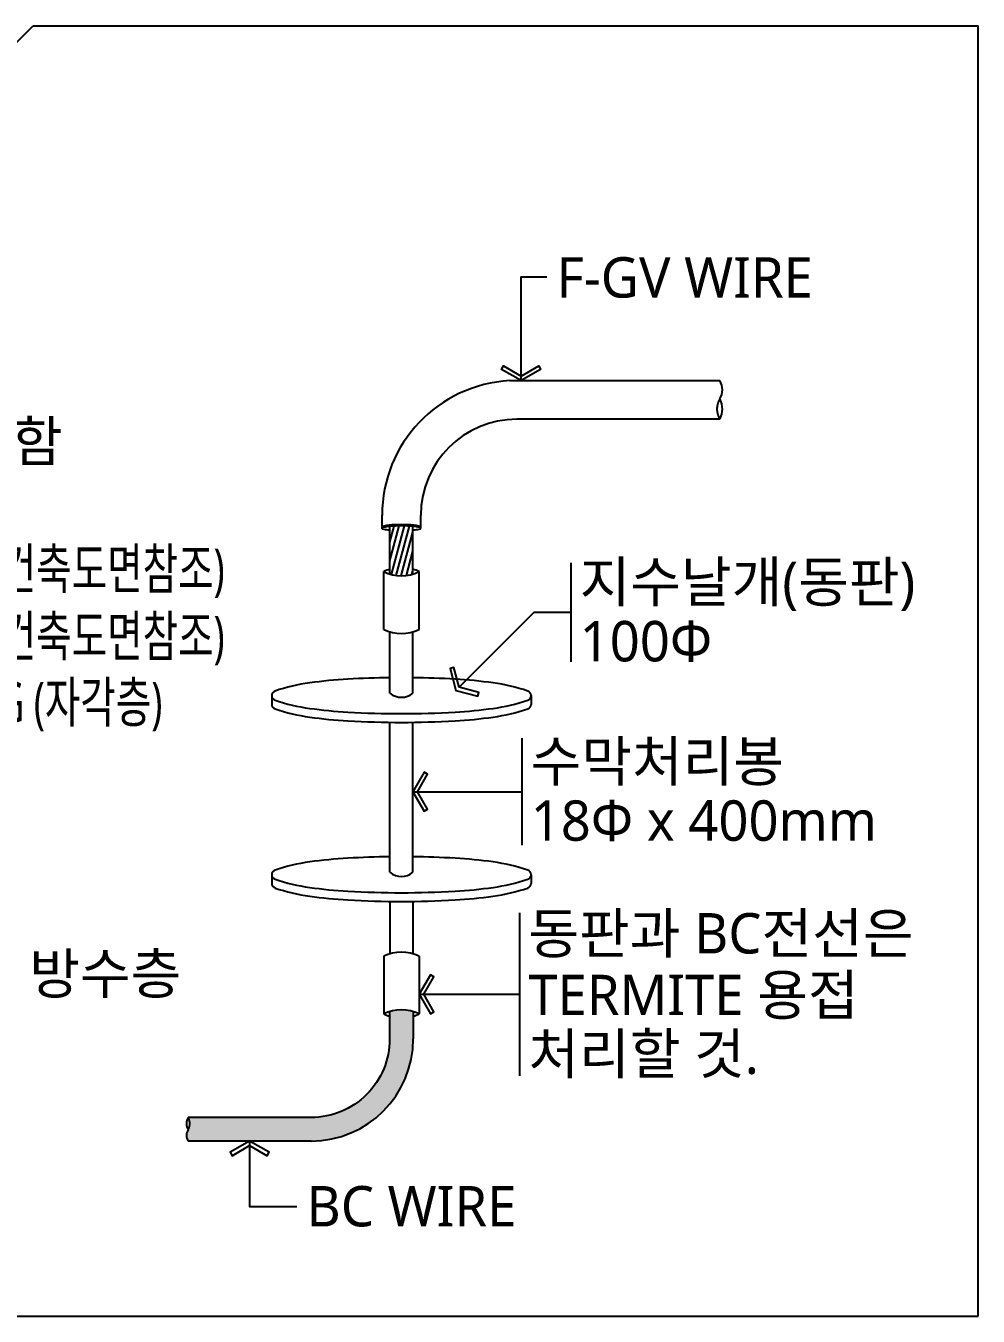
# Model space of a CAD drawing. Header units: millimetres. Extents: x 3355 to 129505, y 4600 to 34300.
# Drawn here: x 120012 to 123549, y 17930 to 22723 of the extents above; entities that cross this region are included whole.
import ezdxf

# ---------------------------------------------------------------- set-up
doc = ezdxf.new("R2010")
doc.units = ezdxf.units.MM
doc.header["$LTSCALE"] = 800
doc.linetypes.add('HD3', pattern=[6.25, 5, -1.25])
for name, color, linetype in [('DIM', 6, 'Continuous'), ('HATCH', 253, 'Continuous'), ('SYM', 3, 'Continuous'), ('TEXT', 3, 'Continuous')]:
    doc.layers.add(name, color=color, linetype=linetype)
doc.styles.add('GHS', font='malgun.ttf')

msp = doc.modelspace()

# ---------------------------------------------------------------- hatches: boundary and pattern name
h = msp.add_hatch()
h.set_pattern_fill('ANSI31', scale=145.8, angle=30, style=0)
h.set_pattern_definition([(75, (66627.215, 12280.4), (-17.603998, 4.716977), [])])
edge = h.paths.add_edge_path()
edge.add_arc((121406.8646, 20830.82402), 150.66273, 253.56330805, 286.43669195)
edge.add_line((121449.49548, 20686.31843), (121449.49548, 20863.37604))
edge.add_arc((121421.55727, 20551.74477), 312.88111, 84.87704331, 87.22925514)
edge.add_arc((121406.82304, 20247.29553), 617.68669, 87.22925514, 90)
edge.add_arc((121406.82304, 20247.29553), 617.68669, 90, 92.77074486)
edge.add_arc((121392.08881, 20551.74477), 312.88111, 92.77074486, 95.10767554)
edge.add_line((121364.23371, 20863.38348), (121364.23371, 20686.31843))
at = {"layer": 'HATCH'}
h = msp.add_hatch(color=256, dxfattribs=at)
h.paths.add_polyline_path([(121071.5246, 18667.78321), (120614.59317, 18667.78321, -0.2837126109), (120613.35703, 18619.67437, 0.2837126106), (120614.59317, 18580.30321), (121071.5246, 18580.30321)])
h.paths.add_polyline_path([(121339.57464, 18691.33317), (121277.71694, 18753.19088, -0.1989123674), (121071.5246, 18667.78321), (121071.5246, 18580.30321, 0.1989123674)])
h.paths.add_polyline_path([(121450.6046, 18959.38321), (121363.1246, 18959.38321, -0.1989123674), (121277.71694, 18753.19088), (121339.57464, 18691.33317, 0.1989123674)])
h.paths.add_polyline_path([(121450.6046, 19060.97203, 0.1483534147), (121363.1246, 19060.97203), (121363.1246, 18959.38321), (121450.6046, 18959.38321)])

# ---------------------------------------------------------------- linework, layer by layer
at = {"color": 3}
for p, q in [((121809.07447, 21404.70745), (122589.09792, 21404.70745)), ((122589.09792, 21261.58286), (121835.99819, 21261.58286)), ((121334.94101, 20855.43877), (121334.94101, 20905.50839)), ((121478.78819, 20855.59215), (121478.78819, 20904.37286)), ((121340.99921, 20480.71574), (121340.99921, 20695.32121)), ((121472.72998, 20480.71574), (121472.72998, 20695.32121)), ((121364.23371, 20243.57074), (121364.23371, 20471.71295)), ((121449.49548, 20243.57074), (121449.49548, 20471.71295)), ((120925.16158, 20234.55744), (120925.16158, 20202.08727)), ((121888.56848, 20234.72617), (121888.56848, 20202.25599)), ((121888.56848, 20202.26306), (121888.56848, 20202.27012)), ((121364.23371, 19578.37829), (121364.23371, 20135.45395)), ((121449.49548, 19578.37829), (121449.49548, 20135.45395)), ((120925.16158, 19569.36499), (120925.16158, 19536.89481)), ((121888.56848, 19569.53372), (121888.56848, 19537.06354)), ((121888.56848, 19537.0706), (121888.56848, 19537.07767)), ((121364.23371, 19470.45456), (121364.23371, 19275.90934)), ((121449.49548, 19470.45456), (121449.49548, 19275.90934)), ((121340.99921, 19266.90656), (121340.99921, 19052.30108)), ((121472.72998, 19266.90656), (121472.72998, 19052.30108))]:
    msp.add_line(p, q, dxfattribs=at)
at = {"color": 7}
for p, q in [((121364.23371, 20686.31843), (121364.23371, 20863.38348)), ((121449.49548, 20686.31843), (121449.49548, 20863.37604)), ((121450.6046, 19060.97203), (121450.6046, 18959.38321)), ((121071.5246, 18580.30321), (120614.59317, 18580.30321))]:
    msp.add_line(p, q, dxfattribs=at)
msp.add_lwpolyline([(121363.1246, 19060.97203), (121363.1246, 18959.38321, -0.4142135624), (121071.5246, 18667.78321), (120614.59317, 18667.78321)], format="xyb", dxfattribs=at)
at = {"color": 3}
for centre, radius, start, end in [((121835.99819, 20904.37286), 501.05847, 93.08019694, 180), ((122537.91759, 21370.86153), 61.35937, 326.52305171, 33.47694829), ((122524.31224, 21299.29923), 74.96472, 329.79325686, 30.20674314), ((121835.99819, 20904.37286), 357.21, 90, 180), ((121336.80479, 20861.23361), 2.16886, 105.75241188, 149.24256818), ((121336.80479, 20856.54794), 2.16886, 105.75241188, 149.24256818), ((121336.80479, 20856.54794), 2.16886, 210.75743182, 254.24758812), ((121370.38542, 20742.18486), 125.86309, 96.66417359, 105.75241188), ((121370.38542, 20737.49919), 125.86309, 96.66417359, 105.75241188), ((121370.38542, 20975.59669), 125.86309, 254.24758812, 263.33582641), ((121392.08881, 20556.43044), 312.88111, 92.77074488, 96.66417359), ((121392.08881, 20551.74477), 312.88111, 92.77074488, 96.66417359), ((121406.82304, 20251.9812), 617.68669, 90, 92.77074488), ((121406.82304, 20247.29553), 617.68669, 90, 92.77074488), ((121406.82304, 20251.9812), 617.68669, 87.22925512, 90), ((121406.82304, 20247.29553), 617.68669, 87.22925512, 90), ((121421.55727, 20556.43044), 312.88111, 83.33582641, 87.22925512), ((121421.55727, 20551.74477), 312.88111, 83.33582641, 87.22925512), ((121443.26066, 20742.18486), 125.86309, 74.24758812, 83.33582641), ((121443.26066, 20737.49919), 125.86309, 74.24758812, 83.33582641), ((121443.26066, 20975.59669), 125.86309, 276.66417359, 285.75241188), ((121476.84129, 20861.23361), 2.16886, 26.14755489, 74.24758812), ((121476.84129, 20856.54794), 2.16886, 26.14755489, 74.24758812), ((121476.84129, 20856.54794), 2.16886, 285.75241188, 333.85244511), ((121392.08881, 21161.3511), 312.88111, 263.33582641, 264.89232448), ((121421.55727, 21161.3511), 312.88111, 275.12295666, 276.66417359), ((121406.8646, 20559.81841), 150.66273, 106.43669193, 115.92352089), ((121406.8646, 20830.82402), 150.66273, 244.07647911, 295.92352089), ((121406.8646, 20559.81841), 150.66273, 64.07647911, 73.56330807), ((121406.8646, 20616.21854), 150.66273, 244.07647911, 295.92352089), ((121164.51921, 19574.2068), 714.60557, 97.90421392, 108.53016243), ((121309.13655, 18532.56853), 1766.235, 93.29133666, 97.90421392), ((121406.8646, 16833.18481), 3468.42647, 90.7042477, 93.29133666), ((121406.8646, 16833.18481), 3468.42647, 86.70866334, 89.2957523), ((121504.59264, 18532.56853), 1766.235, 82.09578608, 86.70866334), ((121649.20998, 19574.2068), 714.60557, 71.46983757, 82.09578608), ((120943.12344, 20234.73323), 17.96272, 108.53016243, 180), ((120943.12344, 20234.73323), 17.96272, 180, 251.46983757), ((121406.8646, 20295.93145), 67.52063, 230.84830998, 309.15169002), ((121870.60576, 20234.73323), 17.96272, 0, 71.46983757), ((121870.60576, 20234.73323), 17.96272, 288.53016243, 0), ((120943.12344, 20202.26306), 17.96272, 179.43926429, 180), ((120943.12344, 20202.26306), 17.96272, 180, 251.46983757), ((121164.51921, 20895.25967), 714.60557, 251.46983757, 262.09578608), ((121164.51921, 20862.78949), 714.60557, 251.46983757, 262.09578608), ((121309.13655, 21936.89794), 1766.235, 262.09578608, 266.70866334), ((121504.59264, 21936.89794), 1766.235, 273.29133666, 277.90421392), ((121649.20998, 20895.25967), 714.60557, 277.90421392, 288.53016243), ((121649.20998, 20862.78949), 714.60557, 277.90421392, 288.53016243), ((121870.60576, 20202.26306), 17.96272, 288.53016243, 0), ((121309.13655, 21904.42776), 1766.235, 262.09578608, 266.70866334), ((121406.8646, 23636.28166), 3468.42647, 266.70866334, 270), ((121406.8646, 23603.81148), 3468.42647, 266.70866334, 270), ((121406.8646, 23636.28166), 3468.42647, 270, 273.29133666), ((121406.8646, 23603.81148), 3468.42647, 270, 273.29133666), ((121504.59264, 21904.42776), 1766.235, 273.29133666, 277.90421392), ((121164.51921, 18909.01435), 714.60557, 97.90421392, 108.53016243), ((121309.13655, 17867.37607), 1766.235, 93.29133666, 97.90421392), ((121406.8646, 16167.99236), 3468.42647, 90.7042477, 93.29133666), ((121406.8646, 16167.99236), 3468.42647, 86.70866334, 89.2957523), ((121504.59264, 17867.37607), 1766.235, 82.09578608, 86.70866334), ((121649.20998, 18909.01435), 714.60557, 71.46983757, 82.09578608), ((120943.12344, 19569.54078), 17.96272, 108.53016243, 180), ((120943.12344, 19569.54078), 17.96272, 180, 251.46983757), ((121406.8646, 19630.739), 67.52063, 230.84830998, 309.15169002), ((121870.60576, 19569.54078), 17.96272, 0, 71.46983757), ((121870.60576, 19569.54078), 17.96272, 288.53016243, 0), ((120943.12344, 19537.0706), 17.96272, 179.43926429, 180), ((120943.12344, 19537.0706), 17.96272, 180, 251.46983757), ((121164.51921, 20230.06721), 714.60557, 251.46983757, 262.09578608), ((121164.51921, 20197.59704), 714.60557, 251.46983757, 262.09578608), ((121309.13655, 21271.70549), 1766.235, 262.09578608, 266.70866334), ((121504.59264, 21271.70549), 1766.235, 273.29133666, 277.90421392), ((121649.20998, 20230.06721), 714.60557, 277.90421392, 288.53016243), ((121649.20998, 20197.59704), 714.60557, 277.90421392, 288.53016243), ((121870.60576, 19537.0706), 17.96272, 288.53016243, 0), ((121309.13655, 21239.23531), 1766.235, 262.09578608, 266.70866334), ((121406.8646, 22971.0892), 3468.42647, 266.70866334, 270), ((121406.8646, 22938.61903), 3468.42647, 266.70866334, 270), ((121406.8646, 22971.0892), 3468.42647, 270, 273.29133666), ((121406.8646, 22938.61903), 3468.42647, 270, 273.29133666), ((121504.59264, 21239.23531), 1766.235, 273.29133666, 277.90421392), ((121406.8646, 19131.40375), 150.66273, 64.07647911, 115.92352089), ((121406.8646, 18916.79827), 150.66273, 64.07647911, 115.92352089), ((121406.8646, 19187.80388), 150.66273, 244.07647911, 253.12304597), ((121406.8646, 19187.80388), 150.66273, 286.87695403, 295.92352089)]:
    msp.add_arc(centre, radius, start, end, dxfattribs=at)
at = {"color": 3, "linetype": 'HD3'}
msp.add_arc((122653.8836, 21299.29923), 74.96472, 149.79325686, 210.20674314, dxfattribs=at)
at = {"color": 7}
for centre, radius, start, end in [((121071.5246, 18959.38321), 379.08, 270, 0), ((120654.1912, 18644.73037), 45.81962, 149.79325686, 210.20674314), ((120645.87539, 18600.99037), 37.50381, 146.52305171, 213.47694829)]:
    msp.add_arc(centre, radius, start, end, dxfattribs=at)
at = {"color": 7, "linetype": 'HD3'}
msp.add_arc((120574.99514, 18644.73037), 45.81962, 329.79325686, 30.20674314, dxfattribs=at)
at = {"layer": 'DIM'}
for p, q in [((122036.05119, 20728.47563), (122036.05119, 20359.94414)), ((121854.19426, 20076.09918), (121854.19426, 19679.63384)), ((121845.54491, 19428.43151), (121845.54491, 18821.9189))]:
    msp.add_line(p, q, dxfattribs=at)
for points in [[(121851.18613, 21404.70745), (121851.18613, 21790.88827), (121947.0618, 21790.88827)], [(121621.25614, 20265.75066), (121899.71536, 20544.20988), (122036.05119, 20544.20988)], [(121449.49548, 19877.86651), (121854.19426, 19877.86651)], [(121472.72998, 19125.1752), (121845.54491, 19125.1752)], [(120843.05888, 18580.30321), (120843.05888, 18337.55611), (121018.8037, 18337.55611)]]:
    msp.add_lwpolyline(points, dxfattribs=at)
for points in [[(121851.18613, 21421.54298), (121916.69161, 21459.36258), (121923.98161, 21446.73593), (121851.18613, 21404.70745), (121778.39066, 21446.73593), (121785.68066, 21459.36258)], [(121621.25614, 20265.75066), (121601.67927, 20338.81253), (121587.59607, 20335.03894), (121609.35162, 20253.84614), (121690.54442, 20232.09059), (121694.318, 20246.17379)], [(121466.33102, 19877.86651), (121504.15062, 19943.37199), (121491.52397, 19950.66199), (121449.49548, 19877.86651), (121491.52397, 19805.07103), (121504.15062, 19812.36103)], [(121489.56552, 19125.1752), (121527.38512, 19190.68068), (121514.75847, 19197.97068), (121472.72998, 19125.1752), (121514.75847, 19052.37973), (121527.38512, 19059.66973)], [(120843.05888, 18563.46768), (120908.56436, 18525.64807), (120915.85436, 18538.27472), (120843.05888, 18580.30321), (120770.26341, 18538.27472), (120777.55341, 18525.64807)]]:
    msp.add_lwpolyline(points, close=True, dxfattribs=at)
at = {"layer": 'SYM'}
for p, q in [((119646.3244, 22330.13956), (120039.00035, 22722.81551)), ((120039.00035, 22722.81551), (123549.29973, 22722.81551)), ((123549.29973, 17929.54512), (123549.29973, 22722.81551)), ((115166.65575, 17929.54512), (123549.29973, 17929.54512))]:
    msp.add_line(p, q, dxfattribs=at)

# ---------------------------------------------------------------- texts
at = {"layer": 'TEXT', "style": 'GHS'}
for s, p in [('F-GV WIRE', (121982.75303, 21713.25176)), ('접지시험 단자함', (118780.30784, 21104.43156)), ('지수날개(동판)', (122068.96033, 20582.35383)), ('100Φ', (122068.96033, 20361.88254)), ('수막처리봉', (121887.1034, 19916.01046)), ('18Φ x 400mm', (121887.1034, 19695.53916)), ('동판과 BC전선은', (121878.45405, 19276.95575)), ('방수층', (120024.77917, 19127.17023)), ('TERMITE 용접', (121878.45405, 19047.86691)), ('처리할 것.', (121878.45405, 18829.81916)), ('BC WIRE', (121054.49493, 18263.07047))]:
    msp.add_text(s, height=150, dxfattribs=at).set_placement(p)
at = {"layer": 'TEXT', "style": 'GHS', "width": 0.7}
for s, p in [("무근 CON'C (건축도면참조)", (119128.45855, 20630.90681)), ("버림 CON'C (건축도면참조)", (119128.45855, 20380.72976)), ('DEWATERING (자각층)', (119128.45855, 20135.84613))]:
    msp.add_text(s, height=150, dxfattribs=at).set_placement(p)

doc.saveas('drawing.dxf')
